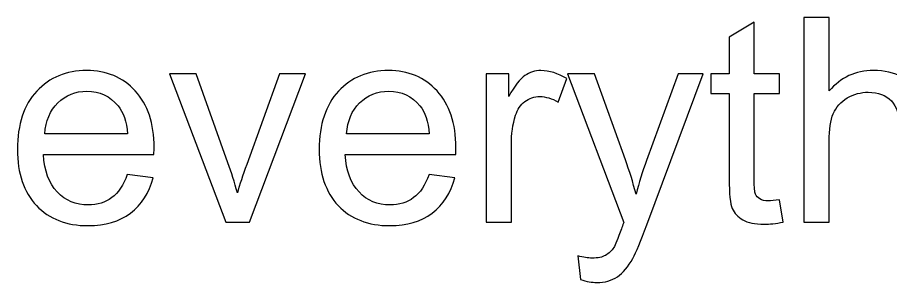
# Model space of a CAD drawing. Header units: centimetres. Extents: x -233 to -82, y 123 to 153.
# Drawn here: x -169.583 to -168.505, y 142.246 to 142.573 of the extents above; entities that cross this region are included whole.
import ezdxf

# ---------------------------------------------------------------- set-up
doc = ezdxf.new("R2010")
doc.units = ezdxf.units.CM
doc.header["$MEASUREMENT"] = 0
doc.layers.add('layer 1', color=7, linetype='Continuous')

msp = doc.modelspace()

# ---------------------------------------------------------------- linework, layer by layer
at = {"layer": 'layer 1'}
for points, knots in [([(-168.6122, 142.32027), (-168.6122, 142.32027), (-168.6122, 142.57277), (-168.6122, 142.57277), (-168.6122, 142.57277), (-168.6122, 142.57277), (-168.5812, 142.57277), (-168.5812, 142.57277), (-168.5812, 142.57277), (-168.5812, 142.57277), (-168.5812, 142.48217), (-168.5812, 142.48217), (-168.5812, 142.48217), (-168.5667, 142.49897), (-168.5485, 142.50737), (-168.5265, 142.50737), (-168.5265, 142.50737), (-168.5129, 142.50737), (-168.5011, 142.50467), (-168.4911, 142.49937), (-168.4911, 142.49937), (-168.4812, 142.49397), (-168.474, 142.48657), (-168.4697, 142.47717), (-168.4697, 142.47717), (-168.4654, 142.46777), (-168.4632, 142.45407), (-168.4632, 142.43617), (-168.4632, 142.43617), (-168.4632, 142.43617), (-168.4632, 142.32027), (-168.4632, 142.32027), (-168.4632, 142.32027), (-168.4632, 142.32027), (-168.4943, 142.32027), (-168.4943, 142.32027), (-168.4943, 142.32027), (-168.4943, 142.32027), (-168.4943, 142.43617), (-168.4943, 142.43617), (-168.4943, 142.43617), (-168.4943, 142.45167), (-168.4976, 142.46297), (-168.5043, 142.47007), (-168.5043, 142.47007), (-168.511, 142.47717), (-168.5205, 142.48067), (-168.5328, 142.48067), (-168.5328, 142.48067), (-168.542, 142.48067), (-168.5506, 142.47827), (-168.5587, 142.47357), (-168.5587, 142.47357), (-168.5668, 142.46877), (-168.5726, 142.46227), (-168.576, 142.45417), (-168.576, 142.45417), (-168.5795, 142.44597), (-168.5812, 142.43467), (-168.5812, 142.42037), (-168.5812, 142.42037), (-168.5812, 142.42037), (-168.5812, 142.32027), (-168.5812, 142.32027), (-168.5812, 142.32027), (-168.5812, 142.32027), (-168.6122, 142.32027), (-168.6122, 142.32027)], [0, 0, 0, 0, 0.0555556, 0.0555556, 0.0555556, 0.0555556, 0.1111111, 0.1111111, 0.1111111, 0.1111111, 0.1666667, 0.1666667, 0.1666667, 0.1666667, 0.2222222, 0.2222222, 0.2222222, 0.2222222, 0.2777778, 0.2777778, 0.2777778, 0.2777778, 0.3333333, 0.3333333, 0.3333333, 0.3333333, 0.3888889, 0.3888889, 0.3888889, 0.3888889, 0.4444444, 0.4444444, 0.4444444, 0.4444444, 0.5, 0.5, 0.5, 0.5, 0.5555556, 0.5555556, 0.5555556, 0.5555556, 0.6111111, 0.6111111, 0.6111111, 0.6111111, 0.6666667, 0.6666667, 0.6666667, 0.6666667, 0.7222222, 0.7222222, 0.7222222, 0.7222222, 0.7777778, 0.7777778, 0.7777778, 0.7777778, 0.8333333, 0.8333333, 0.8333333, 0.8333333, 0.8888889, 0.8888889, 0.8888889, 0.8888889, 1, 1, 1, 1]), ([(-168.6425, 142.34797), (-168.6425, 142.34797), (-168.6381, 142.32057), (-168.6381, 142.32057), (-168.6381, 142.32057), (-168.6468, 142.31877), (-168.6546, 142.31787), (-168.6615, 142.31787), (-168.6615, 142.31787), (-168.6728, 142.31787), (-168.6815, 142.31967), (-168.6877, 142.32327), (-168.6877, 142.32327), (-168.6939, 142.32677), (-168.6983, 142.33147), (-168.7008, 142.33727), (-168.7008, 142.33727), (-168.7033, 142.34307), (-168.7046, 142.35527), (-168.7046, 142.37387), (-168.7046, 142.37387), (-168.7046, 142.37387), (-168.7046, 142.47907), (-168.7046, 142.47907), (-168.7046, 142.47907), (-168.7046, 142.47907), (-168.7273, 142.47907), (-168.7273, 142.47907), (-168.7273, 142.47907), (-168.7273, 142.47907), (-168.7273, 142.50317), (-168.7273, 142.50317), (-168.7273, 142.50317), (-168.7273, 142.50317), (-168.7046, 142.50317), (-168.7046, 142.50317), (-168.7046, 142.50317), (-168.7046, 142.50317), (-168.7046, 142.54847), (-168.7046, 142.54847), (-168.7046, 142.54847), (-168.7046, 142.54847), (-168.6737, 142.56707), (-168.6737, 142.56707), (-168.6737, 142.56707), (-168.6737, 142.56707), (-168.6737, 142.50317), (-168.6737, 142.50317), (-168.6737, 142.50317), (-168.6737, 142.50317), (-168.6425, 142.50317), (-168.6425, 142.50317), (-168.6425, 142.50317), (-168.6425, 142.50317), (-168.6425, 142.47907), (-168.6425, 142.47907), (-168.6425, 142.47907), (-168.6425, 142.47907), (-168.6737, 142.47907), (-168.6737, 142.47907), (-168.6737, 142.47907), (-168.6737, 142.47907), (-168.6737, 142.37207), (-168.6737, 142.37207), (-168.6737, 142.37207), (-168.6737, 142.36327), (-168.6732, 142.35757), (-168.6721, 142.35507), (-168.6721, 142.35507), (-168.671, 142.35257), (-168.6692, 142.35057), (-168.6667, 142.34907), (-168.6667, 142.34907), (-168.6642, 142.34757), (-168.6607, 142.34677), (-168.6562, 142.34677), (-168.6562, 142.34677), (-168.6527, 142.34677), (-168.6482, 142.34717), (-168.6425, 142.34797)], [0, 0, 0, 0, 0.047619, 0.047619, 0.047619, 0.047619, 0.0952381, 0.0952381, 0.0952381, 0.0952381, 0.1428571, 0.1428571, 0.1428571, 0.1428571, 0.1904762, 0.1904762, 0.1904762, 0.1904762, 0.2380952, 0.2380952, 0.2380952, 0.2380952, 0.2857143, 0.2857143, 0.2857143, 0.2857143, 0.3333333, 0.3333333, 0.3333333, 0.3333333, 0.3809524, 0.3809524, 0.3809524, 0.3809524, 0.4285714, 0.4285714, 0.4285714, 0.4285714, 0.4761905, 0.4761905, 0.4761905, 0.4761905, 0.5238095, 0.5238095, 0.5238095, 0.5238095, 0.5714286, 0.5714286, 0.5714286, 0.5714286, 0.6190476, 0.6190476, 0.6190476, 0.6190476, 0.6666667, 0.6666667, 0.6666667, 0.6666667, 0.7142857, 0.7142857, 0.7142857, 0.7142857, 0.7619048, 0.7619048, 0.7619048, 0.7619048, 0.8095238, 0.8095238, 0.8095238, 0.8095238, 0.8571429, 0.8571429, 0.8571429, 0.8571429, 0.9047619, 0.9047619, 0.9047619, 0.9047619, 1, 1, 1, 1]), ([(-169.4477, 142.37917), (-169.4477, 142.37917), (-169.4157, 142.37517), (-169.4157, 142.37517), (-169.4157, 142.37517), (-169.4208, 142.35647), (-169.4301, 142.34197), (-169.4438, 142.33167), (-169.4438, 142.33167), (-169.4575, 142.32137), (-169.4749, 142.31617), (-169.4961, 142.31617), (-169.4961, 142.31617), (-169.5229, 142.31617), (-169.5441, 142.32437), (-169.5598, 142.34087), (-169.5598, 142.34087), (-169.5755, 142.35737), (-169.5833, 142.38047), (-169.5833, 142.41017), (-169.5833, 142.41017), (-169.5833, 142.44097), (-169.5754, 142.46487), (-169.5595, 142.48187), (-169.5595, 142.48187), (-169.5436, 142.49887), (-169.5231, 142.50737), (-169.4978, 142.50737), (-169.4978, 142.50737), (-169.4734, 142.50737), (-169.4534, 142.49907), (-169.4379, 142.48237), (-169.4379, 142.48237), (-169.4224, 142.46567), (-169.4146, 142.44227), (-169.4146, 142.41207), (-169.4146, 142.41207), (-169.4146, 142.41027), (-169.4147, 142.40747), (-169.4148, 142.40377), (-169.4148, 142.40377), (-169.4148, 142.40377), (-169.5512, 142.40377), (-169.5512, 142.40377), (-169.5512, 142.40377), (-169.5501, 142.38367), (-169.5444, 142.36837), (-169.5342, 142.35767), (-169.5342, 142.35767), (-169.524, 142.34697), (-169.5112, 142.34167), (-169.4959, 142.34167), (-169.4959, 142.34167), (-169.4846, 142.34167), (-169.4749, 142.34467), (-169.4668, 142.35067), (-169.4668, 142.35067), (-169.4588, 142.35657), (-169.4524, 142.36607), (-169.4477, 142.37917)], [0, 0, 0, 0, 0.0625, 0.0625, 0.0625, 0.0625, 0.125, 0.125, 0.125, 0.125, 0.1875, 0.1875, 0.1875, 0.1875, 0.25, 0.25, 0.25, 0.25, 0.3125, 0.3125, 0.3125, 0.3125, 0.375, 0.375, 0.375, 0.375, 0.4375, 0.4375, 0.4375, 0.4375, 0.5, 0.5, 0.5, 0.5, 0.5625, 0.5625, 0.5625, 0.5625, 0.625, 0.625, 0.625, 0.625, 0.6875, 0.6875, 0.6875, 0.6875, 0.75, 0.75, 0.75, 0.75, 0.8125, 0.8125, 0.8125, 0.8125, 0.875, 0.875, 0.875, 0.875, 1, 1, 1, 1]), ([(-169.0751, 142.37917), (-169.0751, 142.37917), (-169.0431, 142.37517), (-169.0431, 142.37517), (-169.0431, 142.37517), (-169.0482, 142.35647), (-169.0575, 142.34197), (-169.0712, 142.33167), (-169.0712, 142.33167), (-169.0849, 142.32137), (-169.1023, 142.31617), (-169.1235, 142.31617), (-169.1235, 142.31617), (-169.1503, 142.31617), (-169.1715, 142.32437), (-169.1872, 142.34087), (-169.1872, 142.34087), (-169.2029, 142.35737), (-169.2107, 142.38047), (-169.2107, 142.41017), (-169.2107, 142.41017), (-169.2107, 142.44097), (-169.2028, 142.46487), (-169.1869, 142.48187), (-169.1869, 142.48187), (-169.171, 142.49887), (-169.1505, 142.50737), (-169.1252, 142.50737), (-169.1252, 142.50737), (-169.1008, 142.50737), (-169.0808, 142.49907), (-169.0653, 142.48237), (-169.0653, 142.48237), (-169.0498, 142.46567), (-169.042, 142.44227), (-169.042, 142.41207), (-169.042, 142.41207), (-169.042, 142.41027), (-169.0421, 142.40747), (-169.0422, 142.40377), (-169.0422, 142.40377), (-169.0422, 142.40377), (-169.1786, 142.40377), (-169.1786, 142.40377), (-169.1786, 142.40377), (-169.1775, 142.38367), (-169.1718, 142.36837), (-169.1616, 142.35767), (-169.1616, 142.35767), (-169.1514, 142.34697), (-169.1386, 142.34167), (-169.1233, 142.34167), (-169.1233, 142.34167), (-169.112, 142.34167), (-169.1023, 142.34467), (-169.0942, 142.35067), (-169.0942, 142.35067), (-169.0862, 142.35657), (-169.0798, 142.36607), (-169.0751, 142.37917)], [0, 0, 0, 0, 0.0625, 0.0625, 0.0625, 0.0625, 0.125, 0.125, 0.125, 0.125, 0.1875, 0.1875, 0.1875, 0.1875, 0.25, 0.25, 0.25, 0.25, 0.3125, 0.3125, 0.3125, 0.3125, 0.375, 0.375, 0.375, 0.375, 0.4375, 0.4375, 0.4375, 0.4375, 0.5, 0.5, 0.5, 0.5, 0.5625, 0.5625, 0.5625, 0.5625, 0.625, 0.625, 0.625, 0.625, 0.6875, 0.6875, 0.6875, 0.6875, 0.75, 0.75, 0.75, 0.75, 0.8125, 0.8125, 0.8125, 0.8125, 0.875, 0.875, 0.875, 0.875, 1, 1, 1, 1]), ([(-169.0045, 142.32027), (-169.0045, 142.32027), (-169.0045, 142.50317), (-169.0045, 142.50317), (-169.0045, 142.50317), (-169.0045, 142.50317), (-168.9766, 142.50317), (-168.9766, 142.50317), (-168.9766, 142.50317), (-168.9766, 142.50317), (-168.9766, 142.47547), (-168.9766, 142.47547), (-168.9766, 142.47547), (-168.9695, 142.48847), (-168.9629, 142.49707), (-168.9568, 142.50117), (-168.9568, 142.50117), (-168.9508, 142.50527), (-168.9442, 142.50737), (-168.937, 142.50737), (-168.937, 142.50737), (-168.9265, 142.50737), (-168.9159, 142.50407), (-168.9051, 142.49737), (-168.9051, 142.49737), (-168.9051, 142.49737), (-168.9158, 142.46857), (-168.9158, 142.46857), (-168.9158, 142.46857), (-168.9233, 142.47307), (-168.9309, 142.47527), (-168.9385, 142.47527), (-168.9385, 142.47527), (-168.9453, 142.47527), (-168.9514, 142.47327), (-168.9568, 142.46917), (-168.9568, 142.46917), (-168.9622, 142.46507), (-168.966, 142.45947), (-168.9683, 142.45217), (-168.9683, 142.45217), (-168.9718, 142.44117), (-168.9735, 142.42917), (-168.9735, 142.41607), (-168.9735, 142.41607), (-168.9735, 142.41607), (-168.9735, 142.32027), (-168.9735, 142.32027), (-168.9735, 142.32027), (-168.9735, 142.32027), (-169.0045, 142.32027), (-169.0045, 142.32027)], [0, 0, 0, 0, 0.0714286, 0.0714286, 0.0714286, 0.0714286, 0.1428571, 0.1428571, 0.1428571, 0.1428571, 0.2142857, 0.2142857, 0.2142857, 0.2142857, 0.2857143, 0.2857143, 0.2857143, 0.2857143, 0.3571429, 0.3571429, 0.3571429, 0.3571429, 0.4285714, 0.4285714, 0.4285714, 0.4285714, 0.5, 0.5, 0.5, 0.5, 0.5714286, 0.5714286, 0.5714286, 0.5714286, 0.6428571, 0.6428571, 0.6428571, 0.6428571, 0.7142857, 0.7142857, 0.7142857, 0.7142857, 0.7857143, 0.7857143, 0.7857143, 0.7857143, 0.8571429, 0.8571429, 0.8571429, 0.8571429, 1, 1, 1, 1]), ([(-169.3259, 142.32027), (-169.3259, 142.32027), (-169.3955, 142.50317), (-169.3955, 142.50317), (-169.3955, 142.50317), (-169.3955, 142.50317), (-169.3628, 142.50317), (-169.3628, 142.50317), (-169.3628, 142.50317), (-169.3628, 142.50317), (-169.3235, 142.39367), (-169.3235, 142.39367), (-169.3235, 142.39367), (-169.3192, 142.38177), (-169.3153, 142.36947), (-169.3118, 142.35677), (-169.3118, 142.35677), (-169.3091, 142.36647), (-169.3052, 142.37807), (-169.3003, 142.39157), (-169.3003, 142.39157), (-169.3003, 142.39157), (-169.2596, 142.50317), (-169.2596, 142.50317), (-169.2596, 142.50317), (-169.2596, 142.50317), (-169.2277, 142.50317), (-169.2277, 142.50317), (-169.2277, 142.50317), (-169.2277, 142.50317), (-169.297, 142.32027), (-169.297, 142.32027), (-169.297, 142.32027), (-169.297, 142.32027), (-169.3259, 142.32027), (-169.3259, 142.32027)], [0, 0, 0, 0, 0.1, 0.1, 0.1, 0.1, 0.2, 0.2, 0.2, 0.2, 0.3, 0.3, 0.3, 0.3, 0.4, 0.4, 0.4, 0.4, 0.5, 0.5, 0.5, 0.5, 0.6, 0.6, 0.6, 0.6, 0.7, 0.7, 0.7, 0.7, 0.8, 0.8, 0.8, 0.8, 1, 1, 1, 1]), ([(-168.888, 142.24977), (-168.888, 142.24977), (-168.8915, 142.27897), (-168.8915, 142.27897), (-168.8915, 142.27897), (-168.8847, 142.27707), (-168.8788, 142.27617), (-168.8737, 142.27617), (-168.8737, 142.27617), (-168.8668, 142.27617), (-168.8613, 142.27727), (-168.8572, 142.27957), (-168.8572, 142.27957), (-168.8531, 142.28187), (-168.8497, 142.28517), (-168.847, 142.28927), (-168.847, 142.28927), (-168.8451, 142.29237), (-168.8419, 142.30007), (-168.8376, 142.31237), (-168.8376, 142.31237), (-168.837, 142.31407), (-168.8361, 142.31667), (-168.8348, 142.31997), (-168.8348, 142.31997), (-168.8348, 142.31997), (-168.9042, 142.50317), (-168.9042, 142.50317), (-168.9042, 142.50317), (-168.9042, 142.50317), (-168.8708, 142.50317), (-168.8708, 142.50317), (-168.8708, 142.50317), (-168.8708, 142.50317), (-168.8327, 142.39727), (-168.8327, 142.39727), (-168.8327, 142.39727), (-168.8278, 142.38377), (-168.8234, 142.36967), (-168.8195, 142.35487), (-168.8195, 142.35487), (-168.8159, 142.36917), (-168.8116, 142.38307), (-168.8067, 142.39657), (-168.8067, 142.39657), (-168.8067, 142.39657), (-168.7676, 142.50317), (-168.7676, 142.50317), (-168.7676, 142.50317), (-168.7676, 142.50317), (-168.7366, 142.50317), (-168.7366, 142.50317), (-168.7366, 142.50317), (-168.7366, 142.50317), (-168.8062, 142.31717), (-168.8062, 142.31717), (-168.8062, 142.31717), (-168.8137, 142.29707), (-168.8195, 142.28327), (-168.8236, 142.27567), (-168.8236, 142.27567), (-168.8291, 142.26547), (-168.8354, 142.25797), (-168.8425, 142.25317), (-168.8425, 142.25317), (-168.8496, 142.24847), (-168.8581, 142.24607), (-168.868, 142.24607), (-168.868, 142.24607), (-168.874, 142.24607), (-168.8807, 142.24727), (-168.888, 142.24977)], [0, 0, 0, 0, 0.0526316, 0.0526316, 0.0526316, 0.0526316, 0.1052632, 0.1052632, 0.1052632, 0.1052632, 0.1578947, 0.1578947, 0.1578947, 0.1578947, 0.2105263, 0.2105263, 0.2105263, 0.2105263, 0.2631579, 0.2631579, 0.2631579, 0.2631579, 0.3157895, 0.3157895, 0.3157895, 0.3157895, 0.3684211, 0.3684211, 0.3684211, 0.3684211, 0.4210526, 0.4210526, 0.4210526, 0.4210526, 0.4736842, 0.4736842, 0.4736842, 0.4736842, 0.5263158, 0.5263158, 0.5263158, 0.5263158, 0.5789474, 0.5789474, 0.5789474, 0.5789474, 0.6315789, 0.6315789, 0.6315789, 0.6315789, 0.6842105, 0.6842105, 0.6842105, 0.6842105, 0.7368421, 0.7368421, 0.7368421, 0.7368421, 0.7894737, 0.7894737, 0.7894737, 0.7894737, 0.8421053, 0.8421053, 0.8421053, 0.8421053, 0.8947368, 0.8947368, 0.8947368, 0.8947368, 1, 1, 1, 1]), ([(-169.5495, 142.42927), (-169.5495, 142.42927), (-169.4474, 142.42927), (-169.4474, 142.42927), (-169.4474, 142.42927), (-169.4487, 142.44467), (-169.4526, 142.45627), (-169.4591, 142.46397), (-169.4591, 142.46397), (-169.469, 142.47587), (-169.4818, 142.48187), (-169.4975, 142.48187), (-169.4975, 142.48187), (-169.5118, 142.48187), (-169.5237, 142.47707), (-169.5334, 142.46757), (-169.5334, 142.46757), (-169.5431, 142.45807), (-169.5485, 142.44527), (-169.5495, 142.42927)], [0, 0, 0, 0, 0.1666667, 0.1666667, 0.1666667, 0.1666667, 0.3333333, 0.3333333, 0.3333333, 0.3333333, 0.5, 0.5, 0.5, 0.5, 0.6666667, 0.6666667, 0.6666667, 0.6666667, 1, 1, 1, 1]), ([(-169.1769, 142.42927), (-169.1769, 142.42927), (-169.0748, 142.42927), (-169.0748, 142.42927), (-169.0748, 142.42927), (-169.0761, 142.44467), (-169.08, 142.45627), (-169.0865, 142.46397), (-169.0865, 142.46397), (-169.0964, 142.47587), (-169.1092, 142.48187), (-169.1249, 142.48187), (-169.1249, 142.48187), (-169.1392, 142.48187), (-169.1511, 142.47707), (-169.1608, 142.46757), (-169.1608, 142.46757), (-169.1705, 142.45807), (-169.1759, 142.44527), (-169.1769, 142.42927)], [0, 0, 0, 0, 0.1666667, 0.1666667, 0.1666667, 0.1666667, 0.3333333, 0.3333333, 0.3333333, 0.3333333, 0.5, 0.5, 0.5, 0.5, 0.6666667, 0.6666667, 0.6666667, 0.6666667, 1, 1, 1, 1])]:
    msp.add_open_spline(points, degree=3, knots=knots, dxfattribs=at)

doc.saveas('drawing.dxf')
